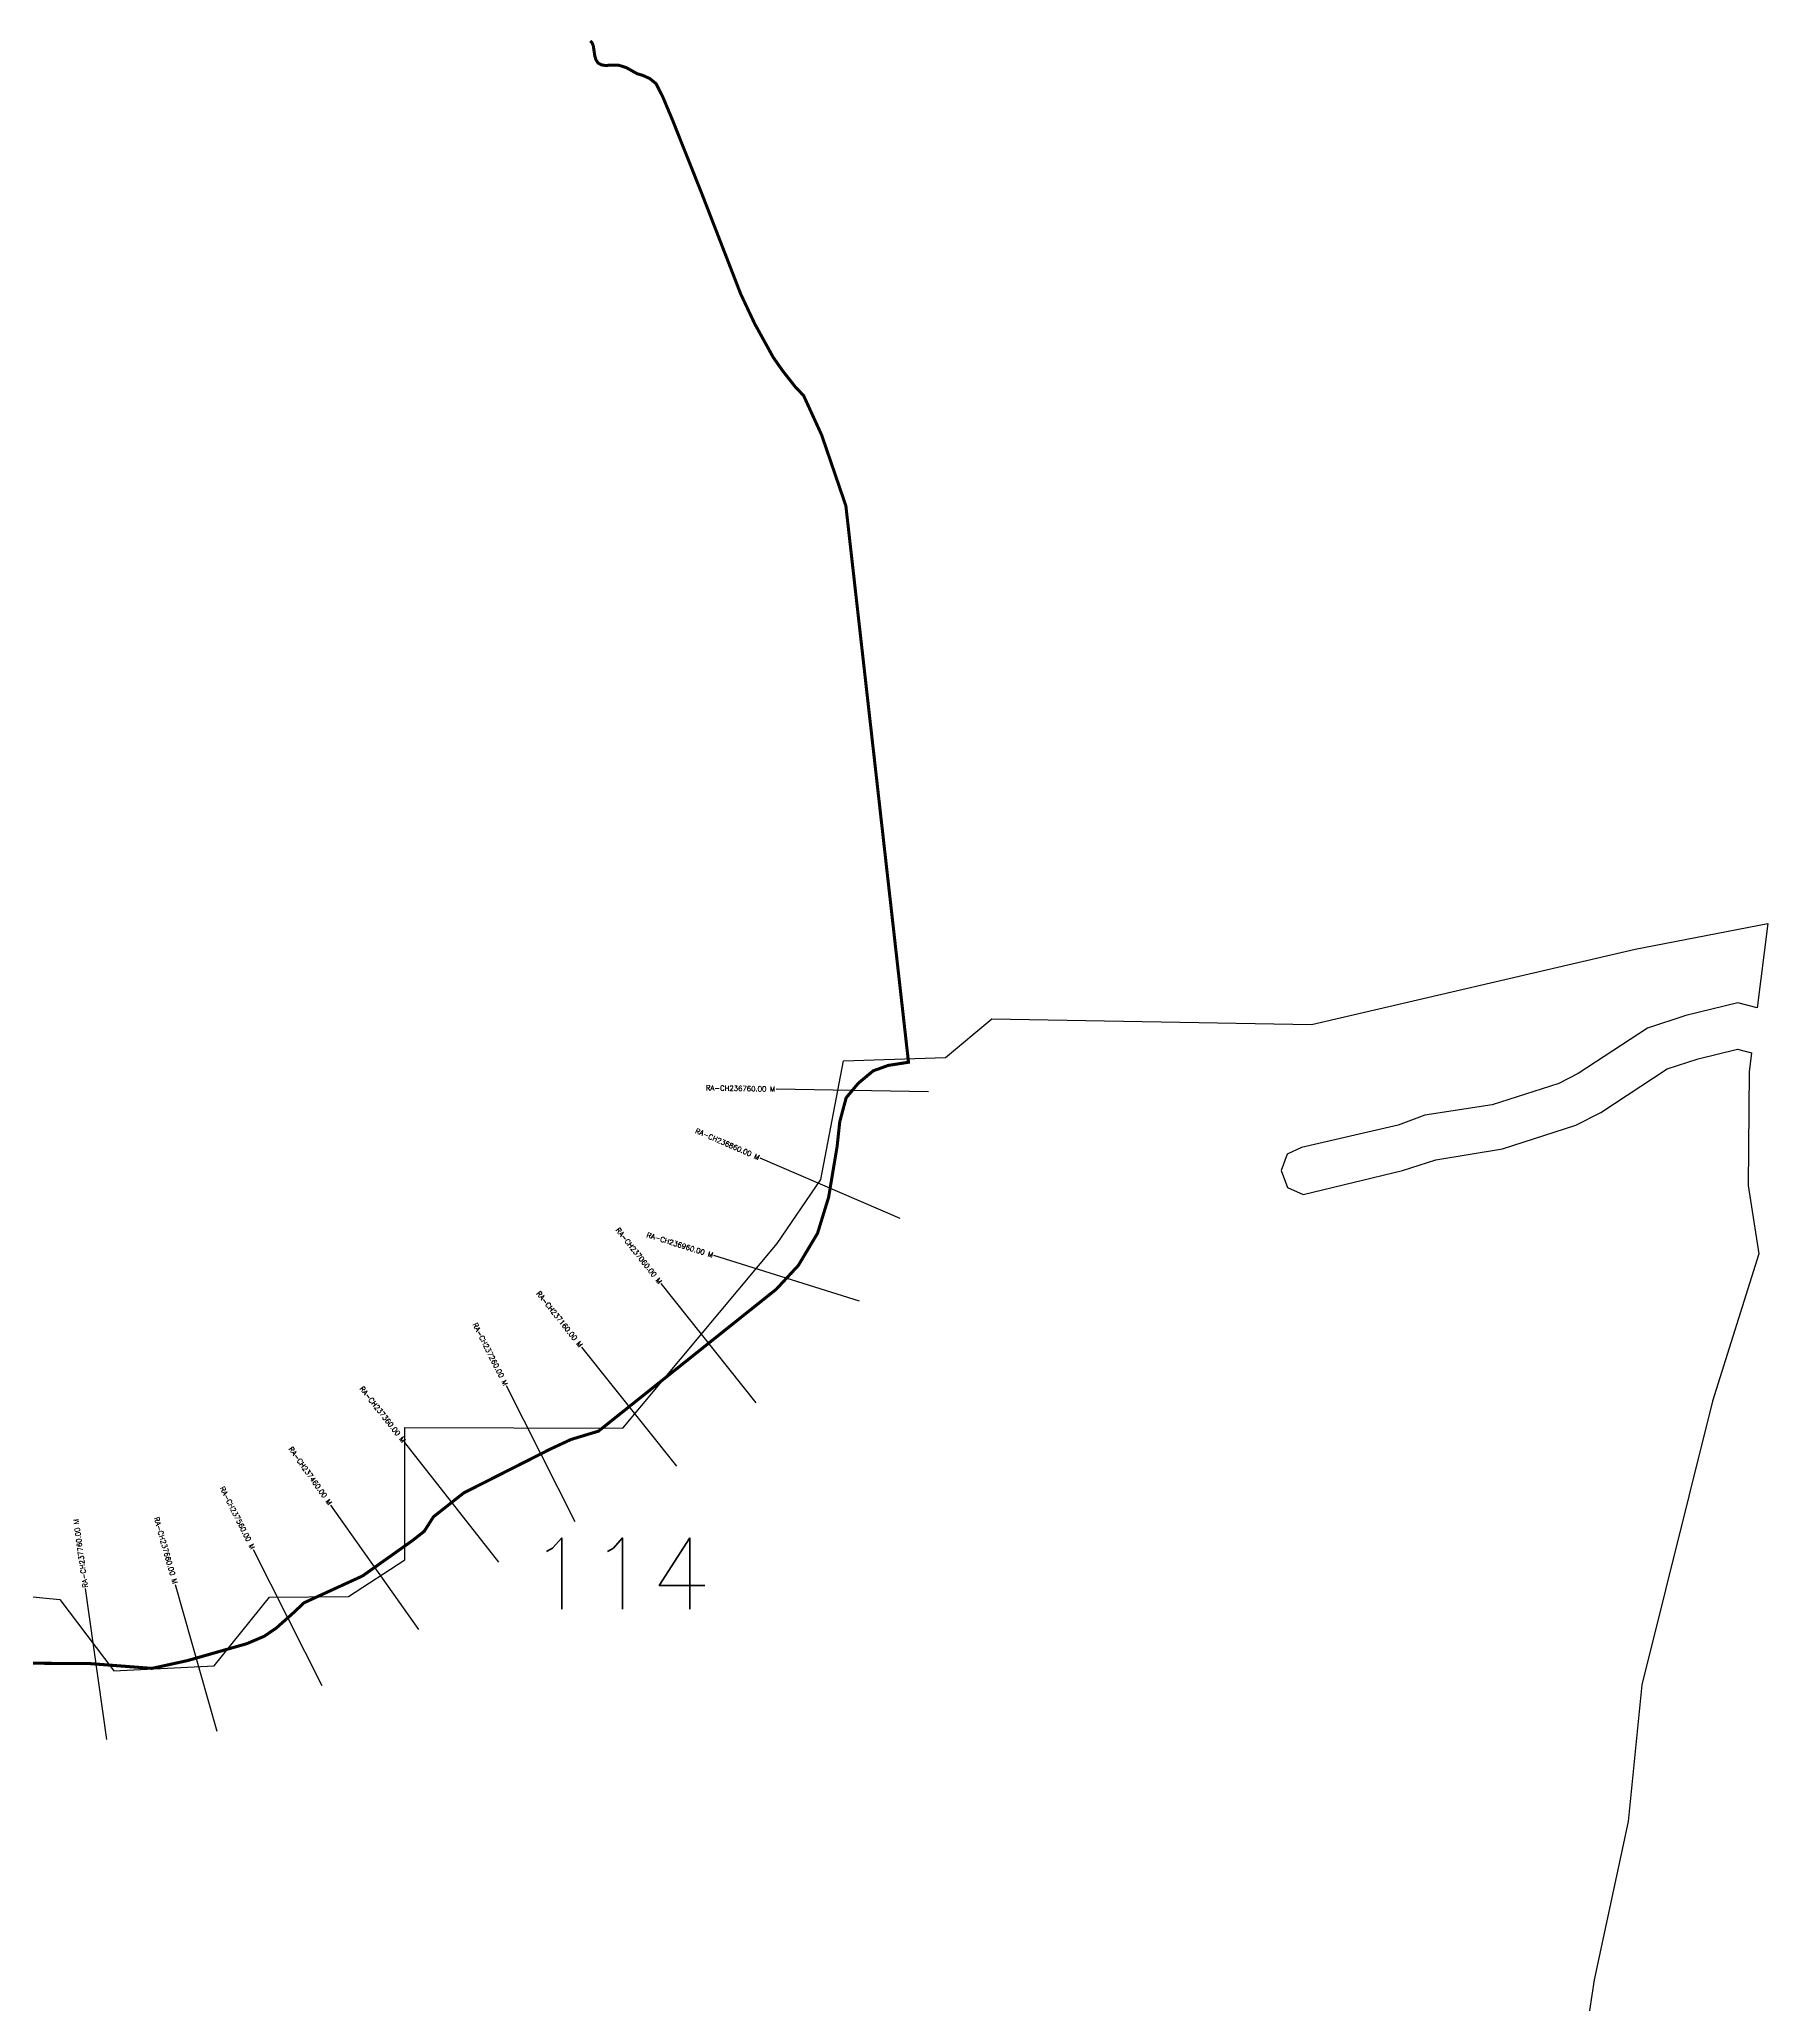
# Model space of a CAD drawing. Header units: metres. Extents: x 278749 to 282138, y 2047960 to 2051775.
# Drawn here: x 280436 to 282138, y 2049841 to 2051775 of the extents above; entities that cross this region are included whole.
import ezdxf
from ezdxf.enums import TextEntityAlignment as Align

# ---------------------------------------------------------------- set-up
doc = ezdxf.new("R2010")
doc.units = ezdxf.units.M
for name, color, linetype in [('CS', 134, 'Continuous'), ('CSMark', 6, 'Continuous'), ('NATURALLY PROTECTED', 3, 'Continuous')]:
    doc.layers.add(name, color=color, linetype=linetype)
doc.styles.get("Standard").update_dxf_attribs({"font": 'simplex.shx'})

msp = doc.modelspace()

# ---------------------------------------------------------------- linework, layer by layer
at = {"color": 6, "flags": 128}
for points in [[(281227.6, 2050769.6), (281327.9, 2050772.9), (281373.5, 2050810.9), (281688.3, 2050805.3), (282007, 2050879.4), (282137.6, 2050904.8), (282127.2, 2050821.8), (282108.3, 2050826.7), (282057, 2050814.1), (282019.3, 2050801.8), (281951, 2050757), (281931.9, 2050747.3), (281866.3, 2050726.3), (281799.9, 2050716), (281773.6, 2050706.3), (281678.5, 2050684.3), (281664.5, 2050677.8), (281658.5, 2050661.5), (281664.6, 2050644.8), (281680.2, 2050638), (281778, 2050661.7), (281810.8, 2050672.3), (281876.5, 2050683.1), (281948.8, 2050706.2), (281973.3, 2050718.7), (282038.7, 2050761.6), (282069, 2050771.5), (282108, 2050781.1), (282121.6, 2050777.6), (282119.2, 2050758.7), (282118.3, 2050646.9), (282129, 2050579.6), (282083.1, 2050434.6), (282013.8, 2050155.5), (282000.2, 2050020.9), (281966.7, 2049865.1), (281957.6, 2049804.7)], [(280402.3, 2050244.6), (280455.9, 2050239.5), (280508.8, 2050169.3), (280607.7, 2050174.1), (280662.2, 2050241.6), (280739.9, 2050242.2), (280795.4, 2050278.5), (280795.5, 2050408.8), (281010.1, 2050407.9), (281162, 2050589.7), (281205.1, 2050652.9), (281227.6, 2050769.6)]]:
    msp.add_lwpolyline(points, dxfattribs=at)
at = {"layer": 'CS'}
for p, q in [((281311.1, 2050739), (281161.1, 2050741.7)), ((281283.2, 2050614.4), (281145.4, 2050673.8)), ((281243.1, 2050533.2), (281099.9, 2050577.9)), ((281141.5, 2050433), (281047.9, 2050550.3)), ((281063.3, 2050370.7), (280969.8, 2050487.9)), ((280963.3, 2050315.8), (280895.6, 2050449.6)), ((280888.2, 2050276.2), (280795.4, 2050394)), ((280809.4, 2050210), (280722.8, 2050332.4)), ((280714.2, 2050154.5), (280646.5, 2050288.4)), ((280501.9, 2050101.6), (280481.1, 2050250.1)), ((280610.6, 2050109.6), (280569.7, 2050253.9))]:
    msp.add_line(p, q, dxfattribs=at)
at = {"layer": 'NATURALLY PROTECTED', "const_width": 3, "flags": 128}
msp.add_lwpolyline([(280978.1, 2051773.6), (280979.9, 2051771.7), (280981.1, 2051768.6), (280982, 2051762.5), (280982.6, 2051758.7), (280983.6, 2051755.2), (280985.7, 2051751.8), (280989.2, 2051749.9), (280993.2, 2051749.3), (280999.2, 2051749.7), (281005.8, 2051749.7), (281013.8, 2051747.1), (281024.3, 2051741.2), (281029.8, 2051739.6), (281036.8, 2051736.4), (281042.9, 2051731.4), (281049.6, 2051718.2), (281058.9, 2051696.1), (281087.6, 2051624.1), (281126.3, 2051524.3), (281140, 2051495.2), (281158.3, 2051462), (281167.5, 2051448.9), (281179.9, 2051433.1), (281188.2, 2051424.4), (281206, 2051385.5), (281229.8, 2051316), (281291.5, 2050768.2), (281271.5, 2050765.1), (281256.8, 2050759.8), (281242.1, 2050747.6), (281230.1, 2050733.2), (281223.8, 2050709.7), (281221.2, 2050685.3), (281212.8, 2050635.2), (281201.9, 2050599.8), (281183, 2050568.2), (281161.3, 2050544.8), (280986.2, 2050405.1), (280959.1, 2050396.9), (280938.7, 2050387.4), (280853.5, 2050344.3), (280823.7, 2050320.8), (280814.6, 2050306.5), (280803, 2050297.4), (280753.9, 2050262.6), (280696.3, 2050236.2), (280684.7, 2050225.3), (280668.9, 2050211.3), (280657, 2050203.2), (280639.8, 2050195.9), (280581.6, 2050179.3), (280546.5, 2050171.6), (280485.6, 2050176.3), (280424.7, 2050176.7)], dxfattribs=at)

# ---------------------------------------------------------------- texts
at = {"insert": (280917, 2050300), "char_height": 70, "attachment_point": 1}
msp.add_mtext_dynamic_manual_height_columns('114', width=95.172, gutter_width=1, heights=[0], dxfattribs=at)
at = {"layer": 'CSMark'}
for s, rotation, p in [('RA-CH236760.00 M', 358.959, (281160.1, 2050741.8)), ('RA-CH236860.00 M', 336.6687, (281144.5, 2050674.2)), ('RA-CH237060.00 M', 308.5837, (281047.3, 2050551.1)), ('RA-CH236960.00 M', 342.6859, (281098.9, 2050578.2)), ('RA-CH237160.00 M', 308.5837, (280969.1, 2050488.7)), ('RA-CH237260.00 M', 296.8363, (280895.1, 2050450.5)), ('RA-CH237360.00 M', 308.2332, (280794.8, 2050394.8)), ('RA-CH237460.00 M', 305.2818, (280722.2, 2050333.3)), ('RA-CH237560.00 M', 296.831, (280646.1, 2050289.3)), ('RA-CH237660.00 M', 285.8346, (280569.4, 2050254.9))]:
    msp.add_text(s, height=5, rotation=rotation, dxfattribs=at).set_placement(p, align=Align.MIDDLE_RIGHT)
msp.add_text('RA-CH237760.00 M', height=5, rotation=97.9807, dxfattribs=at).set_placement((280481, 2050251.1), align=Align.MIDDLE_LEFT)

doc.saveas('drawing.dxf')
